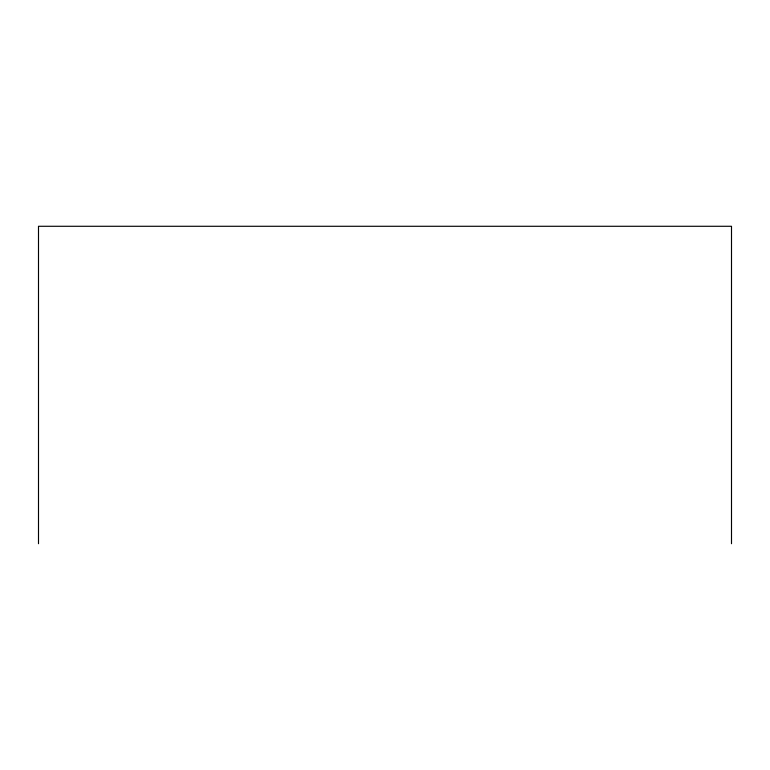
<?xml version="1.0" encoding="UTF-8"?>
<svg xmlns="http://www.w3.org/2000/svg" width="770" height="770" viewBox="0 0 770 770"><rect width="100%" height="100%" fill="white"/><g stroke="black" fill="none" stroke-linecap="round" stroke-linejoin="round"><path stroke-width="1.16" d="M731.5 543.716L731.5 226.284L38.5 226.284L38.5 543.716"/></g></svg>
